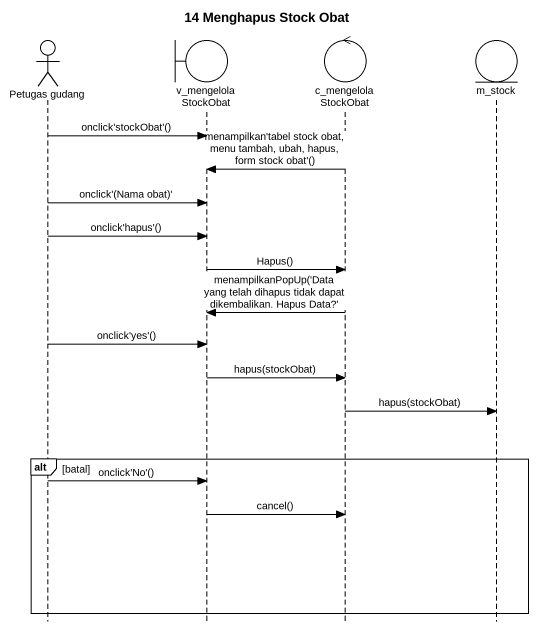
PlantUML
@startuml
title 14 Menghapus Stock Obat
hide footbox
actor "Petugas gudang" as Petugas_gudang
boundary v_mengelolaStockObat
control c_mengelolaStockObat
entity m_stock

Petugas_gudang -> v_mengelolaStockObat : onclick'stockObat'()
c_mengelolaStockObat -> v_mengelolaStockObat : menampilkan'tabel stock obat, menu tambah, ubah, hapus, form stock obat'()
Petugas_gudang -> v_mengelolaStockObat : onclick'(Nama obat)'
Petugas_gudang -> v_mengelolaStockObat : onclick'hapus'()
v_mengelolaStockObat -> c_mengelolaStockObat : Hapus()
c_mengelolaStockObat -> v_mengelolaStockObat : menampilkanPopUp('Data yang telah dihapus tidak dapat dikembalikan. Hapus Data?'
Petugas_gudang -> v_mengelolaStockObat : onclick'yes'()
v_mengelolaStockObat -> c_mengelolaStockObat : hapus(stockObat)
c_mengelolaStockObat -> m_stock : hapus(stockObat)
alt batal
  Petugas_gudang -> v_mengelolaStockObat : onclick'No'()
  v_mengelolaStockObat -> c_mengelolaStockObat : cancel()
end
@enduml
